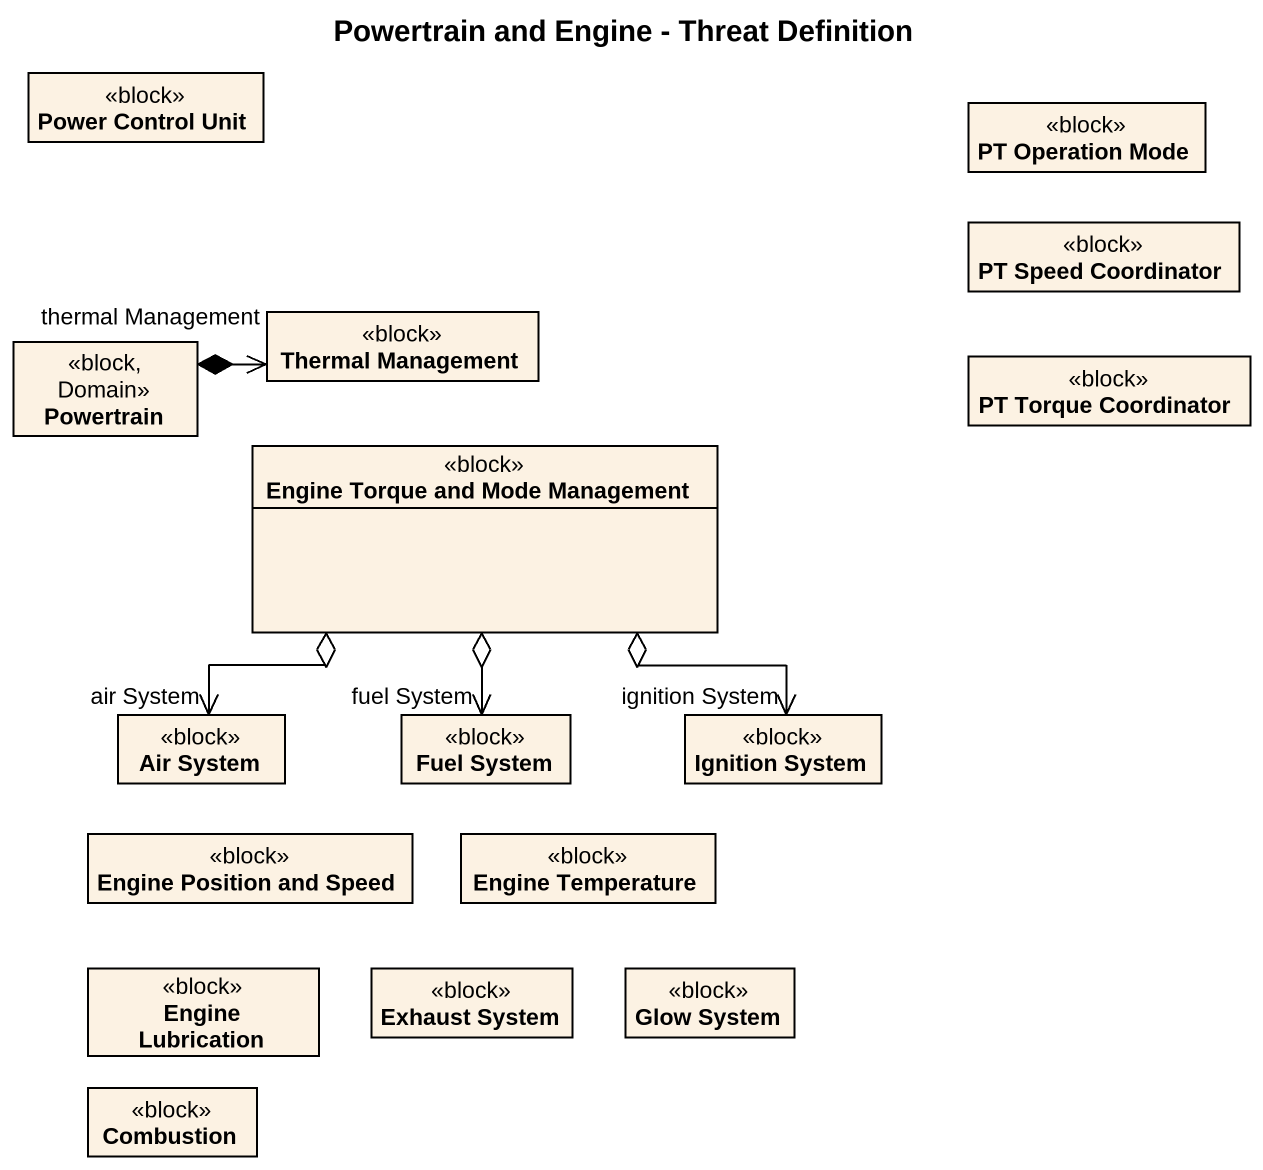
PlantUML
@startuml
title Powertrain and Engine - Threat Definition
hide circle
hide empty members
class "Power Control Unit" as Power_Control_Unit <<block>>
class "PT Operation Mode" as PT_Operation_Mode <<block>>
class "PT Speed Coordinator" as PT_Speed_Coordinator <<block>>
class Powertrain <<block, Domain>>
class "Thermal Management" as Thermal_Management <<block>>
class "PT Torque Coordinator" as PT_Torque_Coordinator <<block>>
class "Engine Torque and Mode Management" as Engine_Torque_and_Mode <<block>>
class "Air System" as Air_System <<block>>
class "Fuel System" as Fuel_System <<block>>
class "Ignition System" as Ignition_System <<block>>
class "Engine Position and Speed" as Engine_Position_and_Speed <<block>>
class "Engine Temperature" as Engine_Temperature <<block>>
class "Engine Lubrication" as Engine_Lubrication <<block>>
class "Exhaust System" as Exhaust_System <<block>>
class "Glow System" as Glow_System <<block>>
class Combustion <<block>>
Powertrain *-right-> "thermal Management" Thermal_Management
Engine_Torque_and_Mode o--> "air System" Air_System
Engine_Torque_and_Mode o--> "fuel System" Fuel_System
Engine_Torque_and_Mode o--> "ignition System" Ignition_System
@enduml
